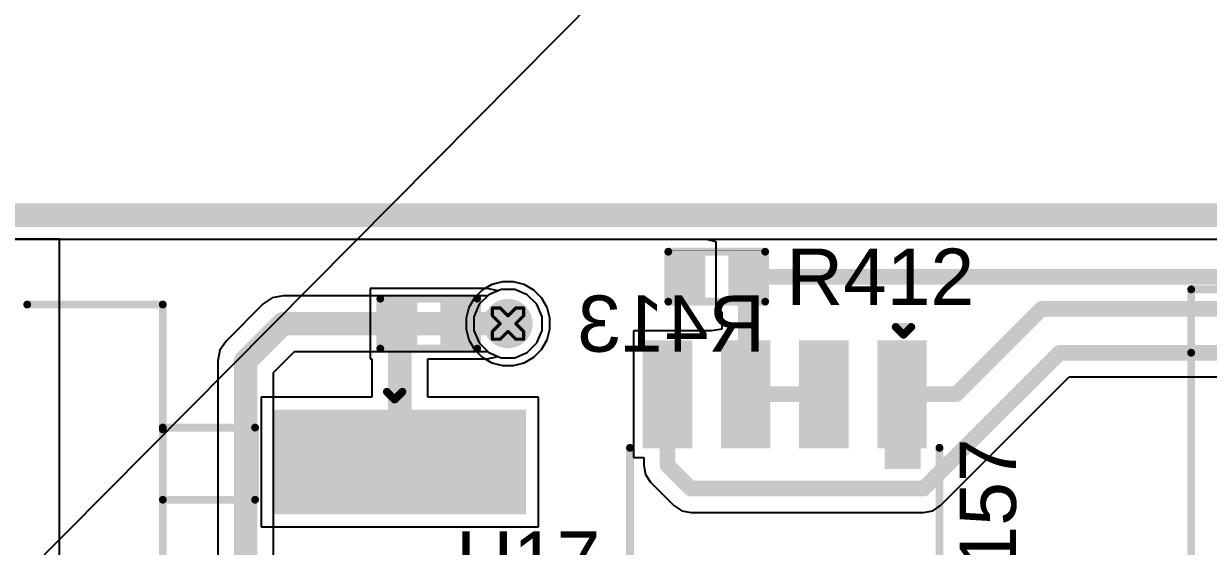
# Model space of a CAD drawing. Header units: inches. Extents: x 0 to 5379, y 0 to 5429.
# Drawn here: x 206.43 to 225.69, y 214.62 to 223.11 of the extents above; entities that cross this region are included whole.
import ezdxf

# ---------------------------------------------------------------- set-up
doc = ezdxf.new("R2010")
doc.units = ezdxf.units.IN
for name, color, linetype in [('Board Outline', 216, 'Continuous'), ('Bottom Layer', 5, 'Continuous'), ('Bottom Overlay', 54, 'Continuous'), ('Bottom Paste', 16, 'Continuous'), ('Bottom Solder', 6, 'Continuous'), ('Drill Drawing', 1, 'Continuous'), ('GND01', 16, 'Continuous'), ('GND02', 76, 'Continuous'), ('PWR', 156, 'Continuous'), ('SIG 01', 90, 'Continuous'), ('Top Layer', 1, 'Continuous'), ('Top Overlay', 2, 'Continuous'), ('Top Paste', 8, 'Continuous'), ('Top Solder', 216, 'Continuous'), ('Via Holes', 16, 'Continuous')]:
    doc.layers.add(name, color=color, linetype=linetype)
doc.styles.add('Arial', font='', dxfattribs={"height": 0.2})
doc.styles.get('Arial').set_extended_font_data('Arial')

# ---------------------------------------------------------------- blocks, each defined once
blk = doc.blocks.new('SOIC_8_0_154___3_90___W______141')
at = {"layer": 'Top Layer'}
for points in [[(-3.475, 1.605), (-3.475, 2.205), (-1.925, 2.205), (-1.925, 1.605)], [(1.925, 1.605), (1.925, 2.205), (3.475, 2.205), (3.475, 1.605)], [(-3.475, 0.335), (-3.475, 0.935), (-1.925, 0.935), (-1.925, 0.335)], [(1.925, 0.335), (1.925, 0.935), (3.475, 0.935), (3.475, 0.335)], [(-3.475, -0.935), (-3.475, -0.335), (-1.925, -0.335), (-1.925, -0.935)], [(1.925, -0.935), (1.925, -0.335), (3.475, -0.335), (3.475, -0.935)], [(-3.475, -2.205), (-3.475, -1.605), (-1.925, -1.605), (-1.925, -2.205)], [(1.925, -2.205), (1.925, -1.605), (3.475, -1.605), (3.475, -2.205)]]:
    blk.add_hatch(color=1, dxfattribs=at).paths.add_polyline_path(points)
at = {"layer": 'Top Overlay'}
blk.add_hatch(color=2, dxfattribs=at).paths.add_polyline_path([(-1.839, 1.625), (-1.483, 1.625), (-1.483, 2.21), (-1.839, 2.21)])
at = {"layer": 'Top Paste'}
for points in [[(-3.475, 1.605), (-3.475, 2.205), (-1.925, 2.205), (-1.925, 1.605)], [(1.925, 1.605), (1.925, 2.205), (3.475, 2.205), (3.475, 1.605)], [(-3.475, 0.335), (-3.475, 0.935), (-1.925, 0.935), (-1.925, 0.335)], [(1.925, 0.335), (1.925, 0.935), (3.475, 0.935), (3.475, 0.335)], [(-3.475, -0.935), (-3.475, -0.335), (-1.925, -0.335), (-1.925, -0.935)], [(1.925, -0.935), (1.925, -0.335), (3.475, -0.335), (3.475, -0.935)], [(-3.475, -2.205), (-3.475, -1.605), (-1.925, -1.605), (-1.925, -2.205)], [(1.925, -2.205), (1.925, -1.605), (3.475, -1.605), (3.475, -2.205)]]:
    blk.add_hatch(color=8, dxfattribs=at).paths.add_polyline_path(points)
at = {"layer": 'Top Solder'}
for points in [[(-3.577, 1.503), (-3.577, 2.307), (-1.823, 2.307), (-1.823, 1.503)], [(1.823, 1.503), (1.823, 2.307), (3.577, 2.307), (3.577, 1.503)], [(-3.577, 0.233), (-3.577, 1.037), (-1.823, 1.037), (-1.823, 0.233)], [(1.823, 0.233), (1.823, 1.037), (3.577, 1.037), (3.577, 0.233)], [(-3.577, -1.037), (-3.577, -0.233), (-1.823, -0.233), (-1.823, -1.037)], [(1.823, -1.037), (1.823, -0.233), (3.577, -0.233), (3.577, -1.037)], [(-3.577, -2.307), (-3.577, -1.503), (-1.823, -1.503), (-1.823, -2.307)], [(1.823, -2.307), (1.823, -1.503), (3.577, -1.503), (3.577, -2.307)]]:
    blk.add_hatch(color=216, dxfattribs=at).paths.add_polyline_path(points)
at = {"layer": 'Top Overlay'}
for points in [[(1.803, 2.515, 0.127, 0.127, 0), (-1.829, 2.515, 0.127, 0.127, 0)], [(-3.667, 1.93, 0.127, 0.127, 0), (-3.794, 2.057, 0.127, 0.127, 0)], [(-3.794, 1.803, 0.127, 0.127, 0), (-3.794, 2.057, 0.127, 0.127, 0)], [(-3.794, 1.803, 0.127, 0.127, 0), (-3.667, 1.93, 0.127, 0.127, 0)], [(1.803, -2.515, 0.127, 0.127, 0), (-1.829, -2.515, 0.127, 0.127, 0)]]:
    blk.add_lwpolyline(points, format="xyseb", dxfattribs=at)
for points in [[(-1.861, 2.515, 0.0635, 0.0635, 1), (-1.797, 2.515, 0.0635, 0.0635, 1)], [(1.772, 2.515, 0.0635, 0.0635, 1), (1.835, 2.515, 0.0635, 0.0635, 1)], [(-3.826, 2.057, 0.0635, 0.0635, 1), (-3.762, 2.057, 0.0635, 0.0635, 1)], [(-3.826, 2.057, 0.0635, 0.0635, 1), (-3.762, 2.057, 0.0635, 0.0635, 1)], [(-3.699, 1.93, 0.0635, 0.0635, 1), (-3.635, 1.93, 0.0635, 0.0635, 1)], [(-3.699, 1.93, 0.0635, 0.0635, 1), (-3.635, 1.93, 0.0635, 0.0635, 1)], [(-3.826, 1.803, 0.0635, 0.0635, 1), (-3.762, 1.803, 0.0635, 0.0635, 1)], [(-3.826, 1.803, 0.0635, 0.0635, 1), (-3.762, 1.803, 0.0635, 0.0635, 1)], [(-1.861, -2.515, 0.0635, 0.0635, 1), (-1.797, -2.515, 0.0635, 0.0635, 1)], [(1.772, -2.515, 0.0635, 0.0635, 1), (1.835, -2.515, 0.0635, 0.0635, 1)]]:
    blk.add_lwpolyline(points, format="xyseb", close=True, dxfattribs=at)
blk = doc.blocks.new('R___0402_B_358')
at = {"layer": 'Bottom Layer'}
for points in [[(-0.241, 0.317), (-0.241, -0.318), (-0.699, -0.318), (-0.699, 0.317)], [(0.699, 0.317), (0.699, -0.318), (0.241, -0.318), (0.241, 0.317)]]:
    blk.add_hatch(color=5, dxfattribs=at).paths.add_polyline_path(points)
at = {"layer": 'Bottom Paste'}
for points in [[(-0.241, 0.317), (-0.241, -0.318), (-0.699, -0.318), (-0.699, 0.317)], [(0.699, 0.317), (0.699, -0.318), (0.241, -0.318), (0.241, 0.317)]]:
    blk.add_hatch(color=16, dxfattribs=at).paths.add_polyline_path(points)
at = {"layer": 'Bottom Solder'}
for points in [[(-0.186, 0.373), (-0.186, -0.373), (-0.754, -0.373), (-0.754, 0.373)], [(0.754, 0.373), (0.754, -0.373), (0.186, -0.373), (0.186, 0.373)]]:
    blk.add_hatch(color=6, dxfattribs=at).paths.add_polyline_path(points)
at = {"layer": 'Bottom Overlay'}
for points in [[(-0.787, -0.406, 0.127, 0.127, 0), (-0.787, 0.406, 0.127, 0.127, 0)], [(-0.787, 0.406, 0.127, 0.127, 0), (0.787, 0.406, 0.127, 0.127, 0)], [(-0.813, 0.432, 0.00323, 0.00323, 0), (0.813, 0.432, 0.00323, 0.00323, 0)], [(0.787, -0.406, 0.127, 0.127, 0), (0.787, 0.406, 0.127, 0.127, 0)], [(-0.787, -0.406, 0.127, 0.127, 0), (0.787, -0.406, 0.127, 0.127, 0)]]:
    blk.add_lwpolyline(points, format="xyseb", dxfattribs=at)
for points in [[(-0.819, 0.406, 0.0635, 0.0635, 1), (-0.756, 0.406, 0.0635, 0.0635, 1)], [(-0.819, 0.406, 0.0635, 0.0635, 1), (-0.756, 0.406, 0.0635, 0.0635, 1)], [(-0.814, 0.432, 0.00161, 0.00161, 1), (-0.812, 0.432, 0.00161, 0.00161, 1)], [(0.756, 0.406, 0.0635, 0.0635, 1), (0.819, 0.406, 0.0635, 0.0635, 1)], [(0.756, 0.406, 0.0635, 0.0635, 1), (0.819, 0.406, 0.0635, 0.0635, 1)], [(0.812, 0.432, 0.00161, 0.00161, 1), (0.814, 0.432, 0.00161, 0.00161, 1)], [(-0.819, -0.406, 0.0635, 0.0635, 1), (-0.756, -0.406, 0.0635, 0.0635, 1)], [(-0.819, -0.406, 0.0635, 0.0635, 1), (-0.756, -0.406, 0.0635, 0.0635, 1)], [(0.756, -0.406, 0.0635, 0.0635, 1), (0.819, -0.406, 0.0635, 0.0635, 1)], [(0.756, -0.406, 0.0635, 0.0635, 1), (0.819, -0.406, 0.0635, 0.0635, 1)]]:
    blk.add_lwpolyline(points, format="xyseb", close=True, dxfattribs=at)
blk = doc.blocks.new('R___0402_359')
at = {"layer": 'Top Layer'}
for points in [[(-0.699, -0.318), (-0.699, 0.318), (-0.241, 0.318), (-0.241, -0.318)], [(0.241, -0.318), (0.241, 0.318), (0.699, 0.318), (0.699, -0.318)]]:
    blk.add_hatch(color=1, dxfattribs=at).paths.add_polyline_path(points)
at = {"layer": 'Top Paste'}
for points in [[(-0.699, -0.318), (-0.699, 0.318), (-0.241, 0.318), (-0.241, -0.318)], [(0.241, -0.318), (0.241, 0.318), (0.699, 0.318), (0.699, -0.318)]]:
    blk.add_hatch(color=8, dxfattribs=at).paths.add_polyline_path(points)
at = {"layer": 'Top Solder'}
for points in [[(-0.754, -0.373), (-0.754, 0.373), (-0.186, 0.373), (-0.186, -0.373)], [(0.186, -0.373), (0.186, 0.373), (0.754, 0.373), (0.754, -0.373)]]:
    blk.add_hatch(color=216, dxfattribs=at).paths.add_polyline_path(points)
at = {"layer": 'Top Overlay'}
for points in [[(0.787, 0.406, 0.127, 0.127, 0), (-0.787, 0.406, 0.127, 0.127, 0)], [(-0.787, 0.406, 0.127, 0.127, 0), (-0.787, -0.406, 0.127, 0.127, 0)], [(0.787, 0.406, 0.127, 0.127, 0), (0.787, -0.406, 0.127, 0.127, 0)], [(0.787, -0.406, 0.127, 0.127, 0), (-0.787, -0.406, 0.127, 0.127, 0)], [(0.813, -0.432, 0.00323, 0.00323, 0), (-0.813, -0.432, 0.00323, 0.00323, 0)]]:
    blk.add_lwpolyline(points, format="xyseb", dxfattribs=at)
for points in [[(-0.819, 0.406, 0.0635, 0.0635, 1), (-0.756, 0.406, 0.0635, 0.0635, 1)], [(-0.819, 0.406, 0.0635, 0.0635, 1), (-0.756, 0.406, 0.0635, 0.0635, 1)], [(0.756, 0.406, 0.0635, 0.0635, 1), (0.819, 0.406, 0.0635, 0.0635, 1)], [(0.756, 0.406, 0.0635, 0.0635, 1), (0.819, 0.406, 0.0635, 0.0635, 1)], [(-0.819, -0.406, 0.0635, 0.0635, 1), (-0.756, -0.406, 0.0635, 0.0635, 1)], [(-0.819, -0.406, 0.0635, 0.0635, 1), (-0.756, -0.406, 0.0635, 0.0635, 1)], [(0.756, -0.406, 0.0635, 0.0635, 1), (0.819, -0.406, 0.0635, 0.0635, 1)], [(0.756, -0.406, 0.0635, 0.0635, 1), (0.819, -0.406, 0.0635, 0.0635, 1)], [(-0.814, -0.432, 0.00161, 0.00161, 1), (-0.812, -0.432, 0.00161, 0.00161, 1)], [(0.812, -0.432, 0.00161, 0.00161, 1), (0.814, -0.432, 0.00161, 0.00161, 1)]]:
    blk.add_lwpolyline(points, format="xyseb", close=True, dxfattribs=at)
blk = doc.blocks.new('H2PAK_2_B_744')
at = {"layer": 'Bottom Layer'}
for points in [[(-3.34, 7.578), (-1.74, 7.578), (-1.74, 3.578), (-3.34, 3.578)], [(1.74, 7.578), (3.34, 7.578), (3.34, 3.578), (1.74, 3.578)], [(5.5, -0.828), (5.5, -10.328), (-5.5, -10.328), (-5.5, -0.828)]]:
    blk.add_hatch(color=5, dxfattribs=at).paths.add_polyline_path(points)
at = {"layer": 'Bottom Paste'}
for points in [[(-3.34, 7.578), (-1.74, 7.578), (-1.74, 3.578), (-3.34, 3.578)], [(1.74, 7.578), (3.34, 7.578), (3.34, 3.578), (1.74, 3.578)], [(5.5, -0.828), (5.5, -10.328), (-5.5, -10.328), (-5.5, -0.828)]]:
    blk.add_hatch(color=16, dxfattribs=at).paths.add_polyline_path(points)
at = {"layer": 'Bottom Solder'}
for points in [[(-3.391, 7.629), (-1.689, 7.629), (-1.689, 3.528), (-3.391, 3.528)], [(1.689, 7.629), (3.391, 7.629), (3.391, 3.528), (1.689, 3.528)], [(5.551, -0.778), (5.551, -10.379), (-5.551, -10.379), (-5.551, -0.778)]]:
    blk.add_hatch(color=6, dxfattribs=at).paths.add_polyline_path(points)
at = {"layer": 'Bottom Overlay'}
for points in [[(-3.683, 5.366, 0.127, 0.127, 0), (-3.683, 5.62, 0.127, 0.127, 0)], [(-3.556, 5.493, 0.127, 0.127, 0), (-3.683, 5.62, 0.127, 0.127, 0)], [(-3.683, 5.366, 0.127, 0.127, 0), (-3.556, 5.493, 0.127, 0.127, 0)], [(-3.1, 1.725, 0.127, 0.127, 0), (-3.1, 3.225, 0.127, 0.127, 0)], [(-1.927, 3.225, 0.127, 0.127, 0), (-3.1, 3.225, 0.127, 0.127, 0)], [(-1.927, 1.725, 0.127, 0.127, 0), (-1.927, 3.225, 0.127, 0.127, 0)], [(1.9, 1.725, 0.127, 0.127, 0), (1.9, 3.225, 0.127, 0.127, 0)], [(3.178, 3.225, 0.127, 0.127, 0), (1.9, 3.225, 0.127, 0.127, 0)], [(3.178, 1.725, 0.127, 0.127, 0), (3.178, 3.225, 0.127, 0.127, 0)], [(-5.1, -0.478, 0.127, 0.127, 0), (-5.1, 1.725, 0.127, 0.127, 0)], [(5.2, 1.725, 0.127, 0.127, 0), (-5.1, 1.725, 0.127, 0.127, 0)], [(-3.07, 1.725, 0.127, 0.127, 0), (-3.1, 1.725, 0.127, 0.127, 0)], [(1.959, 1.725, 0.127, 0.127, 0), (1.9, 1.725, 0.127, 0.127, 0)], [(5.2, -0.578, 0.127, 0.127, 0), (5.2, 1.725, 0.127, 0.127, 0)]]:
    blk.add_lwpolyline(points, format="xyseb", dxfattribs=at)
for points in [[(-3.714, 5.62, 0.0635, 0.0635, 1), (-3.651, 5.62, 0.0635, 0.0635, 1)], [(-3.714, 5.62, 0.0635, 0.0635, 1), (-3.651, 5.62, 0.0635, 0.0635, 1)], [(-3.714, 5.366, 0.0635, 0.0635, 1), (-3.651, 5.366, 0.0635, 0.0635, 1)], [(-3.714, 5.366, 0.0635, 0.0635, 1), (-3.651, 5.366, 0.0635, 0.0635, 1)], [(-3.587, 5.493, 0.0635, 0.0635, 1), (-3.524, 5.493, 0.0635, 0.0635, 1)], [(-3.587, 5.493, 0.0635, 0.0635, 1), (-3.524, 5.493, 0.0635, 0.0635, 1)], [(-3.132, 3.225, 0.0635, 0.0635, 1), (-3.068, 3.225, 0.0635, 0.0635, 1)], [(-3.132, 3.225, 0.0635, 0.0635, 1), (-3.068, 3.225, 0.0635, 0.0635, 1)], [(-1.959, 3.225, 0.0635, 0.0635, 1), (-1.896, 3.225, 0.0635, 0.0635, 1)], [(-1.959, 3.225, 0.0635, 0.0635, 1), (-1.896, 3.225, 0.0635, 0.0635, 1)], [(1.868, 3.225, 0.0635, 0.0635, 1), (1.932, 3.225, 0.0635, 0.0635, 1)], [(1.868, 3.225, 0.0635, 0.0635, 1), (1.932, 3.225, 0.0635, 0.0635, 1)], [(3.146, 3.225, 0.0635, 0.0635, 1), (3.21, 3.225, 0.0635, 0.0635, 1)], [(3.146, 3.225, 0.0635, 0.0635, 1), (3.21, 3.225, 0.0635, 0.0635, 1)], [(-5.132, 1.725, 0.0635, 0.0635, 1), (-5.068, 1.725, 0.0635, 0.0635, 1)], [(-5.132, 1.725, 0.0635, 0.0635, 1), (-5.068, 1.725, 0.0635, 0.0635, 1)], [(-3.132, 1.725, 0.0635, 0.0635, 1), (-3.068, 1.725, 0.0635, 0.0635, 1)], [(-3.132, 1.725, 0.0635, 0.0635, 1), (-3.068, 1.725, 0.0635, 0.0635, 1)], [(-3.102, 1.725, 0.0635, 0.0635, 1), (-3.039, 1.725, 0.0635, 0.0635, 1)], [(-1.959, 1.725, 0.0635, 0.0635, 1), (-1.896, 1.725, 0.0635, 0.0635, 1)], [(1.868, 1.725, 0.0635, 0.0635, 1), (1.932, 1.725, 0.0635, 0.0635, 1)], [(1.868, 1.725, 0.0635, 0.0635, 1), (1.932, 1.725, 0.0635, 0.0635, 1)], [(1.927, 1.725, 0.0635, 0.0635, 1), (1.99, 1.725, 0.0635, 0.0635, 1)], [(3.146, 1.725, 0.0635, 0.0635, 1), (3.21, 1.725, 0.0635, 0.0635, 1)], [(5.168, 1.725, 0.0635, 0.0635, 1), (5.232, 1.725, 0.0635, 0.0635, 1)], [(5.168, 1.725, 0.0635, 0.0635, 1), (5.232, 1.725, 0.0635, 0.0635, 1)], [(-5.132, -0.478, 0.0635, 0.0635, 1), (-5.068, -0.478, 0.0635, 0.0635, 1)], [(5.168, -0.578, 0.0635, 0.0635, 1), (5.232, -0.578, 0.0635, 0.0635, 1)]]:
    blk.add_lwpolyline(points, format="xyseb", close=True, dxfattribs=at)
blk = doc.blocks.new('1_770182_0_805')
at = {"layer": 'Top Overlay'}
for points in [[(4.76, 2.985, 0.127, 0.127, 0), (4.76, -6.985, 0.127, 0.127, 0)], [(4.76, -6.985, 0.127, 0.127, 0), (3.161, -6.985, 0.127, 0.127, 0)], [(4.76, -6.985, 0.127, 0.127, 0), (4.76, -8.015, 0.127, 0.127, 0)], [(4.76, -8.015, 0.127, 0.127, 0), (3.161, -8.015, 0.127, 0.127, 0)]]:
    blk.add_lwpolyline(points, format="xyseb", dxfattribs=at)
for points in [[(4.728, -6.985, 0.0635, 0.0635, 1), (4.792, -6.985, 0.0635, 0.0635, 1)], [(4.728, -6.985, 0.0635, 0.0635, 1), (4.792, -6.985, 0.0635, 0.0635, 1)], [(4.728, -6.985, 0.0635, 0.0635, 1), (4.792, -6.985, 0.0635, 0.0635, 1)], [(4.728, -8.015, 0.0635, 0.0635, 1), (4.792, -8.015, 0.0635, 0.0635, 1)], [(4.728, -8.015, 0.0635, 0.0635, 1), (4.792, -8.015, 0.0635, 0.0635, 1)]]:
    blk.add_lwpolyline(points, format="xyseb", close=True, dxfattribs=at)

msp = doc.modelspace()

# ---------------------------------------------------------------- hatches: boundary and pattern name
at = {"layer": 'Bottom Layer'}
h = msp.add_hatch(color=5, dxfattribs=at)
edge = h.paths.add_edge_path()
edge.add_arc((214.304, 218.237), 0.3, 0, 360)
at = {"layer": 'Bottom Solder'}
h = msp.add_hatch(color=6, dxfattribs=at)
edge = h.paths.add_edge_path()
edge.add_arc((214.304, 218.237), 0.402, 0, 360)
at = {"layer": 'GND01'}
h = msp.add_hatch(color=16, dxfattribs=at)
edge = h.paths.add_edge_path()
edge.add_arc((214.304, 218.237), 0.3, 0, 360)
at = {"layer": 'GND02'}
h = msp.add_hatch(color=76, dxfattribs=at)
edge = h.paths.add_edge_path()
edge.add_arc((214.304, 218.237), 0.3, 0, 360)
at = {"layer": 'PWR'}
h = msp.add_hatch(color=156, dxfattribs=at)
edge = h.paths.add_edge_path()
edge.add_arc((214.304, 218.237), 0.3, 0, 360)
at = {"layer": 'SIG 01'}
h = msp.add_hatch(color=90, dxfattribs=at)
edge = h.paths.add_edge_path()
edge.add_arc((214.304, 218.237), 0.3, 0, 360)
at = {"layer": 'Top Layer'}
h = msp.add_hatch(color=1, dxfattribs=at)
edge = h.paths.add_edge_path()
edge.add_arc((214.304, 218.237), 0.3, 0, 360)
at = {"layer": 'Top Solder'}
h = msp.add_hatch(color=216, dxfattribs=at)
edge = h.paths.add_edge_path()
edge.add_arc((214.304, 218.237), 0.402, 0, 360)
at = {"layer": 'Via Holes'}
h = msp.add_hatch(color=7, dxfattribs=at)
edge = h.paths.add_edge_path()
edge.add_arc((214.304, 218.237), 0.15, 0, 360)

# ---------------------------------------------------------------- linework, layer by layer
at = {"layer": 'Board Outline'}
msp.add_lwpolyline([(0, 220, 0.381, 0.381, 0), (350, 220, 0.381, 0.381, 0)], format="xyseb", dxfattribs=at)
at = {"layer": 'Bottom Layer'}
for p, q in [((207.014, 219.612), (206.139, 219.612)), ((207.014, 206.552), (207.014, 219.612)), ((207.014, 206.552), (207.014, 219.612)), ((207.014, 219.612), (302.696, 219.612)), ((213.968, 218.808), (212.063, 218.808)), ((212.063, 218.808), (212.063, 217.665)), ((214.146, 218.771), (213.968, 218.808)), ((213.968, 218.808), (213.968, 218.808)), ((214.194, 218.791), (214.146, 218.771)), ((214.415, 218.791), (214.194, 218.791)), ((214.618, 218.706), (214.415, 218.791)), ((214.774, 218.551), (214.618, 218.706)), ((214.858, 218.347), (214.774, 218.551)), ((214.858, 218.127), (214.858, 218.347)), ((214.774, 217.923), (214.858, 218.127)), ((214.415, 217.683), (214.618, 217.767)), ((214.618, 217.767), (214.774, 217.923)), ((212.063, 217.665), (212.093, 217.665)), ((212.093, 217.665), (212.093, 217.041)), ((212.999, 217.041), (212.999, 217.665)), ((212.999, 217.665), (213.968, 217.665)), ((213.968, 217.665), (214.146, 217.703)), ((213.968, 217.665), (213.968, 217.665)), ((214.146, 217.703), (214.194, 217.683)), ((214.194, 217.683), (214.415, 217.683)), ((212.093, 217.041), (210.292, 217.041)), ((210.292, 217.041), (210.292, 214.933)), ((214.8, 217.041), (212.999, 217.041)), ((214.8, 214.933), (214.8, 217.041)), ((210.292, 214.933), (214.8, 214.933))]:
    msp.add_line(p, q, dxfattribs=at)
for points in [[(212.546, 215.987, 0.381, 0.381, 0), (212.546, 218.237, 0.381, 0.381, 0)], [(213.486, 218.237, 0.381, 0.381, 0), (214.304, 218.237, 0.381, 0.381, 0)]]:
    msp.add_lwpolyline(points, format="xyseb", dxfattribs=at)
for points in [[(212.451, 218.237, 0.191, 0.191, 1), (212.641, 218.237, 0.191, 0.191, 1)], [(213.391, 218.237, 0.191, 0.191, 1), (213.581, 218.237, 0.191, 0.191, 1)], [(214.209, 218.237, 0.191, 0.191, 1), (214.4, 218.237, 0.191, 0.191, 1)], [(212.451, 215.987, 0.191, 0.191, 1), (212.641, 215.987, 0.191, 0.191, 1)]]:
    msp.add_lwpolyline(points, format="xyseb", close=True, dxfattribs=at)
at = {"layer": 'Bottom Solder'}
msp.add_line((6.245, 12.319), (5379.208, 5429.208), dxfattribs=at)
at = {"layer": 'Drill Drawing'}
for points in [[(214.05, 218.364, 0.0508, 0.0508, 0), (214.05, 218.491, 0.0508, 0.0508, 0)], [(214.05, 218.491, 0.0508, 0.0508, 0), (214.177, 218.491, 0.0508, 0.0508, 0)], [(214.05, 218.364, 0.0508, 0.0508, 0), (214.177, 218.237, 0.0508, 0.0508, 0)], [(214.177, 218.491, 0.0508, 0.0508, 0), (214.304, 218.364, 0.0508, 0.0508, 0)], [(214.304, 218.364, 0.0508, 0.0508, 0), (214.431, 218.491, 0.0508, 0.0508, 0)], [(214.431, 218.491, 0.0508, 0.0508, 0), (214.558, 218.491, 0.0508, 0.0508, 0)], [(214.431, 218.237, 0.0508, 0.0508, 0), (214.558, 218.364, 0.0508, 0.0508, 0)], [(214.558, 218.364, 0.0508, 0.0508, 0), (214.558, 218.491, 0.0508, 0.0508, 0)], [(214.05, 218.11, 0.0508, 0.0508, 0), (214.177, 218.237, 0.0508, 0.0508, 0)], [(214.431, 218.237, 0.0508, 0.0508, 0), (214.558, 218.11, 0.0508, 0.0508, 0)], [(214.05, 217.983, 0.0508, 0.0508, 0), (214.05, 218.11, 0.0508, 0.0508, 0)], [(214.05, 217.983, 0.0508, 0.0508, 0), (214.177, 217.983, 0.0508, 0.0508, 0)], [(214.177, 217.983, 0.0508, 0.0508, 0), (214.304, 218.11, 0.0508, 0.0508, 0)], [(214.304, 218.11, 0.0508, 0.0508, 0), (214.431, 217.983, 0.0508, 0.0508, 0)], [(214.431, 217.983, 0.0508, 0.0508, 0), (214.558, 217.983, 0.0508, 0.0508, 0)], [(214.558, 217.983, 0.0508, 0.0508, 0), (214.558, 218.11, 0.0508, 0.0508, 0)]]:
    msp.add_lwpolyline(points, format="xyseb", dxfattribs=at)
for points in [[(214.038, 218.491, 0.0254, 0.0254, 1), (214.063, 218.491, 0.0254, 0.0254, 1)], [(214.038, 218.491, 0.0254, 0.0254, 1), (214.063, 218.491, 0.0254, 0.0254, 1)], [(214.038, 218.364, 0.0254, 0.0254, 1), (214.063, 218.364, 0.0254, 0.0254, 1)], [(214.038, 218.364, 0.0254, 0.0254, 1), (214.063, 218.364, 0.0254, 0.0254, 1)], [(214.165, 218.491, 0.0254, 0.0254, 1), (214.19, 218.491, 0.0254, 0.0254, 1)], [(214.165, 218.491, 0.0254, 0.0254, 1), (214.19, 218.491, 0.0254, 0.0254, 1)], [(214.292, 218.364, 0.0254, 0.0254, 1), (214.317, 218.364, 0.0254, 0.0254, 1)], [(214.292, 218.364, 0.0254, 0.0254, 1), (214.317, 218.364, 0.0254, 0.0254, 1)], [(214.419, 218.491, 0.0254, 0.0254, 1), (214.444, 218.491, 0.0254, 0.0254, 1)], [(214.419, 218.491, 0.0254, 0.0254, 1), (214.444, 218.491, 0.0254, 0.0254, 1)], [(214.546, 218.491, 0.0254, 0.0254, 1), (214.571, 218.491, 0.0254, 0.0254, 1)], [(214.546, 218.491, 0.0254, 0.0254, 1), (214.571, 218.491, 0.0254, 0.0254, 1)], [(214.546, 218.364, 0.0254, 0.0254, 1), (214.571, 218.364, 0.0254, 0.0254, 1)], [(214.546, 218.364, 0.0254, 0.0254, 1), (214.571, 218.364, 0.0254, 0.0254, 1)], [(214.165, 218.237, 0.0254, 0.0254, 1), (214.19, 218.237, 0.0254, 0.0254, 1)], [(214.165, 218.237, 0.0254, 0.0254, 1), (214.19, 218.237, 0.0254, 0.0254, 1)], [(214.419, 218.237, 0.0254, 0.0254, 1), (214.444, 218.237, 0.0254, 0.0254, 1)], [(214.419, 218.237, 0.0254, 0.0254, 1), (214.444, 218.237, 0.0254, 0.0254, 1)], [(214.038, 218.11, 0.0254, 0.0254, 1), (214.063, 218.11, 0.0254, 0.0254, 1)], [(214.038, 218.11, 0.0254, 0.0254, 1), (214.063, 218.11, 0.0254, 0.0254, 1)], [(214.038, 217.983, 0.0254, 0.0254, 1), (214.063, 217.983, 0.0254, 0.0254, 1)], [(214.038, 217.983, 0.0254, 0.0254, 1), (214.063, 217.983, 0.0254, 0.0254, 1)], [(214.165, 217.983, 0.0254, 0.0254, 1), (214.19, 217.983, 0.0254, 0.0254, 1)], [(214.165, 217.983, 0.0254, 0.0254, 1), (214.19, 217.983, 0.0254, 0.0254, 1)], [(214.292, 218.11, 0.0254, 0.0254, 1), (214.317, 218.11, 0.0254, 0.0254, 1)], [(214.292, 218.11, 0.0254, 0.0254, 1), (214.317, 218.11, 0.0254, 0.0254, 1)], [(214.419, 217.983, 0.0254, 0.0254, 1), (214.444, 217.983, 0.0254, 0.0254, 1)], [(214.419, 217.983, 0.0254, 0.0254, 1), (214.444, 217.983, 0.0254, 0.0254, 1)], [(214.546, 218.11, 0.0254, 0.0254, 1), (214.571, 218.11, 0.0254, 0.0254, 1)], [(214.546, 218.11, 0.0254, 0.0254, 1), (214.571, 218.11, 0.0254, 0.0254, 1)], [(214.546, 217.983, 0.0254, 0.0254, 1), (214.571, 217.983, 0.0254, 0.0254, 1)], [(214.546, 217.983, 0.0254, 0.0254, 1), (214.571, 217.983, 0.0254, 0.0254, 1)]]:
    msp.add_lwpolyline(points, format="xyseb", close=True, dxfattribs=at)
at = {"layer": 'GND01'}
for p, q in [((196.838, 219.612), (349.612, 219.612)), ((214.194, 218.791), (213.991, 218.706)), ((214.415, 218.791), (214.194, 218.791)), ((214.618, 218.706), (214.415, 218.791)), ((213.835, 218.551), (213.75, 218.347)), ((213.991, 218.706), (213.835, 218.551)), ((214.774, 218.551), (214.618, 218.706)), ((214.858, 218.347), (214.774, 218.551)), ((213.75, 218.347), (213.75, 218.127)), ((214.858, 218.127), (214.858, 218.347)), ((213.75, 218.127), (213.835, 217.923)), ((214.774, 217.923), (214.858, 218.127)), ((213.835, 217.923), (213.991, 217.767)), ((213.991, 217.767), (214.194, 217.683)), ((214.415, 217.683), (214.618, 217.767)), ((214.618, 217.767), (214.774, 217.923)), ((214.194, 217.683), (214.415, 217.683))]:
    msp.add_line(p, q, dxfattribs=at)
at = {"layer": 'GND02'}
for p, q in [((196.838, 219.612), (349.612, 219.612)), ((214.194, 218.791), (213.991, 218.706)), ((214.415, 218.791), (214.194, 218.791)), ((214.618, 218.706), (214.415, 218.791)), ((213.835, 218.551), (213.75, 218.347)), ((213.991, 218.706), (213.835, 218.551)), ((214.774, 218.551), (214.618, 218.706)), ((214.858, 218.347), (214.774, 218.551)), ((213.75, 218.347), (213.75, 218.127)), ((214.858, 218.127), (214.858, 218.347)), ((213.75, 218.127), (213.835, 217.923)), ((214.774, 217.923), (214.858, 218.127)), ((213.835, 217.923), (213.991, 217.767)), ((213.991, 217.767), (214.194, 217.683)), ((214.415, 217.683), (214.618, 217.767)), ((214.618, 217.767), (214.774, 217.923)), ((214.194, 217.683), (214.415, 217.683))]:
    msp.add_line(p, q, dxfattribs=at)
at = {"layer": 'PWR'}
for p, q in [((196.838, 219.612), (254.752, 219.612)), ((214.194, 218.791), (213.991, 218.706)), ((214.415, 218.791), (214.194, 218.791)), ((214.618, 218.706), (214.415, 218.791)), ((213.835, 218.551), (213.75, 218.347)), ((213.991, 218.706), (213.835, 218.551)), ((214.774, 218.551), (214.618, 218.706)), ((214.858, 218.347), (214.774, 218.551)), ((213.75, 218.347), (213.75, 218.127)), ((214.858, 218.127), (214.858, 218.347)), ((213.75, 218.127), (213.835, 217.923)), ((214.774, 217.923), (214.858, 218.127)), ((213.835, 217.923), (213.991, 217.767)), ((213.991, 217.767), (214.194, 217.683)), ((214.415, 217.683), (214.618, 217.767)), ((214.618, 217.767), (214.774, 217.923)), ((214.194, 217.683), (214.415, 217.683))]:
    msp.add_line(p, q, dxfattribs=at)
at = {"layer": 'SIG 01'}
for p, q in [((196.894, 219.612), (281.026, 219.612)), ((213.886, 218.782), (213.76, 218.655)), ((214.042, 218.871), (213.886, 218.782)), ((214.215, 218.918), (214.042, 218.871)), ((214.394, 218.918), (214.215, 218.918)), ((214.567, 218.871), (214.394, 218.918)), ((214.723, 218.782), (214.567, 218.871)), ((214.849, 218.655), (214.723, 218.782)), ((213.76, 218.655), (213.67, 218.5)), ((214.939, 218.5), (214.849, 218.655)), ((213.67, 218.5), (213.623, 218.326)), ((214.985, 218.326), (214.939, 218.5)), ((213.623, 218.326), (213.623, 218.147)), ((214.985, 218.147), (214.985, 218.326)), ((213.623, 218.147), (213.67, 217.974)), ((213.67, 217.974), (213.76, 217.819)), ((214.849, 217.819), (214.939, 217.974)), ((214.939, 217.974), (214.985, 218.147)), ((213.76, 217.819), (213.886, 217.692)), ((214.723, 217.692), (214.849, 217.819)), ((213.886, 217.692), (214.042, 217.602)), ((214.042, 217.602), (214.215, 217.556)), ((214.394, 217.556), (214.567, 217.602)), ((214.567, 217.602), (214.723, 217.692)), ((214.215, 217.556), (214.394, 217.556))]:
    msp.add_line(p, q, dxfattribs=at)
at = {"layer": 'Top Layer'}
for p, q in [((201.457, 219.612), (217.523, 219.612)), ((217.523, 219.612), (217.684, 219.571)), ((217.684, 219.571), (217.684, 218.428)), ((214.194, 218.791), (213.991, 218.706)), ((214.415, 218.791), (214.194, 218.791)), ((214.618, 218.706), (214.415, 218.791)), ((210.326, 218.557), (209.721, 217.951)), ((210.473, 218.656), (210.326, 218.557)), ((210.647, 218.69), (210.473, 218.656)), ((213.974, 218.69), (210.647, 218.69)), ((210.647, 218.69), (210.647, 218.69)), ((213.991, 218.706), (213.974, 218.69)), ((214.774, 218.551), (214.618, 218.706)), ((214.858, 218.347), (214.774, 218.551)), ((214.858, 218.127), (214.858, 218.347)), ((217.684, 218.428), (217.779, 218.428)), ((217.779, 218.428), (217.779, 218.148)), ((214.774, 217.923), (214.858, 218.127)), ((217.451, 218.118), (216.343, 218.118)), ((216.343, 218.118), (216.343, 216.06)), ((217.613, 218.118), (217.451, 218.118)), ((217.451, 218.118), (217.451, 218.118)), ((217.779, 218.148), (217.613, 218.118)), ((209.622, 217.804), (209.588, 217.631)), ((209.721, 217.951), (209.622, 217.804)), ((210.494, 217.443), (210.835, 217.784)), ((210.835, 217.784), (213.974, 217.784)), ((213.974, 217.784), (213.991, 217.767)), ((213.991, 217.767), (214.194, 217.683)), ((214.415, 217.683), (214.618, 217.767)), ((214.618, 217.767), (214.774, 217.923)), ((209.588, 217.631), (209.588, 209.878)), ((214.194, 217.683), (214.415, 217.683)), ((210.494, 209.878), (210.494, 217.443)), ((221.334, 215.28), (223.427, 217.373)), ((223.427, 217.373), (229.82, 217.373)), ((216.343, 216.06), (216.509, 216.06)), ((216.509, 216.06), (216.509, 215.934)), ((216.509, 215.934), (216.538, 215.786)), ((216.538, 215.786), (216.622, 215.66)), ((216.622, 215.66), (217.002, 215.28)), ((217.002, 215.28), (217.128, 215.196)), ((221.208, 215.196), (221.334, 215.28)), ((217.128, 215.196), (217.276, 215.167)), ((217.276, 215.167), (221.059, 215.167)), ((221.059, 215.167), (221.208, 215.196))]:
    msp.add_line(p, q, dxfattribs=at)
for points in [[(218.167, 219, 0.254, 0.254, 0), (243.392, 219, 0.254, 0.254, 0)], [(218.167, 217.089, 0.254, 0.254, 0), (218.167, 219, 0.254, 0.254, 0)], [(221.59, 217.089, 0.254, 0.254, 0), (222.976, 218.476, 0.254, 0.254, 0)], [(222.976, 218.476, 0.254, 0.254, 0), (242.863, 218.476, 0.254, 0.254, 0)], [(210.041, 217.631, 0.381, 0.381, 0), (210.647, 218.237, 0.381, 0.381, 0)], [(210.647, 218.237, 0.381, 0.381, 0), (214.304, 218.237, 0.381, 0.381, 0)], [(210.041, 209.307, 0.381, 0.381, 0), (210.041, 217.631, 0.381, 0.381, 0)], [(221.059, 215.555, 0.254, 0.254, 0), (223.266, 217.761, 0.254, 0.254, 0)], [(223.266, 217.761, 0.254, 0.254, 0), (242.546, 217.761, 0.254, 0.254, 0)], [(216.897, 215.934, 0.254, 0.254, 0), (216.897, 217.089, 0.254, 0.254, 0)], [(218.167, 217.089, 0.254, 0.254, 0), (219.437, 217.089, 0.254, 0.254, 0)], [(220.707, 217.089, 0.254, 0.254, 0), (221.59, 217.089, 0.254, 0.254, 0)], [(216.897, 215.934, 0.254, 0.254, 0), (217.276, 215.555, 0.254, 0.254, 0)], [(217.276, 215.555, 0.254, 0.254, 0), (221.059, 215.555, 0.254, 0.254, 0)]]:
    msp.add_lwpolyline(points, format="xyseb", dxfattribs=at)
for points in [[(218.104, 219, 0.127, 0.127, 1), (218.231, 219, 0.127, 0.127, 1)], [(218.104, 219, 0.127, 0.127, 1), (218.231, 219, 0.127, 0.127, 1)], [(222.913, 218.476, 0.127, 0.127, 1), (223.04, 218.476, 0.127, 0.127, 1)], [(222.913, 218.476, 0.127, 0.127, 1), (223.04, 218.476, 0.127, 0.127, 1)], [(210.552, 218.237, 0.191, 0.191, 1), (210.742, 218.237, 0.191, 0.191, 1)], [(210.552, 218.237, 0.191, 0.191, 1), (210.742, 218.237, 0.191, 0.191, 1)], [(214.209, 218.237, 0.191, 0.191, 1), (214.4, 218.237, 0.191, 0.191, 1)], [(209.946, 217.631, 0.191, 0.191, 1), (210.136, 217.631, 0.191, 0.191, 1)], [(209.946, 217.631, 0.191, 0.191, 1), (210.136, 217.631, 0.191, 0.191, 1)], [(223.202, 217.761, 0.127, 0.127, 1), (223.329, 217.761, 0.127, 0.127, 1)], [(223.202, 217.761, 0.127, 0.127, 1), (223.329, 217.761, 0.127, 0.127, 1)], [(216.834, 217.089, 0.127, 0.127, 1), (216.961, 217.089, 0.127, 0.127, 1)], [(218.104, 217.089, 0.127, 0.127, 1), (218.231, 217.089, 0.127, 0.127, 1)], [(218.104, 217.089, 0.127, 0.127, 1), (218.231, 217.089, 0.127, 0.127, 1)], [(219.374, 217.089, 0.127, 0.127, 1), (219.501, 217.089, 0.127, 0.127, 1)], [(220.644, 217.089, 0.127, 0.127, 1), (220.771, 217.089, 0.127, 0.127, 1)], [(221.526, 217.089, 0.127, 0.127, 1), (221.653, 217.089, 0.127, 0.127, 1)], [(221.526, 217.089, 0.127, 0.127, 1), (221.653, 217.089, 0.127, 0.127, 1)], [(216.834, 215.934, 0.127, 0.127, 1), (216.961, 215.934, 0.127, 0.127, 1)], [(216.834, 215.934, 0.127, 0.127, 1), (216.961, 215.934, 0.127, 0.127, 1)], [(217.213, 215.555, 0.127, 0.127, 1), (217.34, 215.555, 0.127, 0.127, 1)], [(217.213, 215.555, 0.127, 0.127, 1), (217.34, 215.555, 0.127, 0.127, 1)], [(220.996, 215.555, 0.127, 0.127, 1), (221.123, 215.555, 0.127, 0.127, 1)], [(220.996, 215.555, 0.127, 0.127, 1), (221.123, 215.555, 0.127, 0.127, 1)]]:
    msp.add_lwpolyline(points, format="xyseb", close=True, dxfattribs=at)
at = {"layer": 'Top Solder'}
msp.add_line((6.245, 12.319), (5379.208, 5429.208), dxfattribs=at)

# ---------------------------------------------------------------- block references
for name, p, rotation in [('R___0402_359', (217.697, 219), 180), ('H2PAK_2_B_744', (206.968, 213.447), 270), ('1_770182_0_805', (230.168, 210.779), 180), ('SOIC_8_0_154___3_90___W______141', (218.802, 214.389), 270)]:
    msp.add_blockref(name, p, dxfattribs=dict(rotation=rotation))
msp.add_blockref('R___0402_B_358', (213.016, 218.237))

# ---------------------------------------------------------------- texts
at = {"layer": 'Bottom Overlay', "style": 'Arial', "text_generation_flag": 2}
msp.add_text('R413', height=0.9144, dxfattribs=at).set_placement((218.484, 217.78))
at = {"layer": 'Top Overlay', "style": 'Arial'}
for s, p in [('R412', (218.828, 218.542)), ('U17', (213.462, 213.944))]:
    msp.add_text(s, height=0.9144, dxfattribs=at).set_placement(p)
msp.add_text('C157', height=0.9144, rotation=90, dxfattribs=at).set_placement((222.561, 213.319))

doc.saveas('drawing.dxf')
